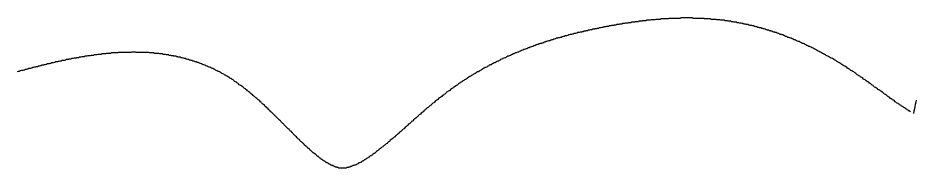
# Model space of a CAD drawing. Header units: millimetres. Extents: x 111 to 2999, y 81 to 1941.
# Drawn here: x 1010.76 to 1029.74, y 470.44 to 473.61 of the extents above; entities that cross this region are included whole.
import ezdxf

# ---------------------------------------------------------------- set-up
doc = ezdxf.new("R2010")
doc.units = ezdxf.units.MM

msp = doc.modelspace()

# ---------------------------------------------------------------- linework, layer by layer
for points in [[(1029.62, 471.633, 0), (1029.6, 471.643, 0), (1029.59, 471.643, 0), (1029.58, 471.653, 0), (1029.56, 471.663, 0), (1029.55, 471.673, 0), (1029.54, 471.683, 0), (1029.52, 471.693, 0), (1029.51, 471.703, 0), (1029.49, 471.713, 0), (1029.48, 471.723, 0), (1029.46, 471.733, 0), (1029.45, 471.743, 0), (1029.43, 471.753, 0), (1029.42, 471.763, 0), (1029.4, 471.773, 0), (1029.39, 471.783, 0), (1029.37, 471.793, 0), (1029.36, 471.803, 0), (1029.34, 471.813, 0), (1029.32, 471.823, 0), (1029.31, 471.833, 0), (1029.29, 471.843, 0), (1029.28, 471.863, 0), (1029.26, 471.873, 0), (1029.24, 471.883, 0), (1029.23, 471.893, 0), (1029.21, 471.903, 0), (1029.19, 471.913, 0), (1029.18, 471.933, 0), (1029.16, 471.943, 0), (1029.14, 471.953, 0), (1029.13, 471.963, 0), (1029.11, 471.983, 0), (1029.09, 471.993, 0), (1029.07, 472.003, 0), (1029.06, 472.013, 0), (1029.04, 472.033, 0), (1029.02, 472.043, 0), (1029.01, 472.053, 0), (1028.99, 472.063, 0), (1028.97, 472.083, 0), (1028.95, 472.093, 0), (1028.93, 472.103, 0), (1028.92, 472.113, 0), (1028.9, 472.133, 0), (1028.88, 472.143, 0), (1028.86, 472.153, 0), (1028.84, 472.173, 0), (1028.83, 472.183, 0), (1028.81, 472.193, 0), (1028.79, 472.213, 0), (1028.77, 472.223, 0), (1028.75, 472.233, 0), (1028.74, 472.253, 0), (1028.72, 472.263, 0), (1028.7, 472.273, 0), (1028.68, 472.283, 0), (1028.66, 472.303, 0), (1028.64, 472.313, 0), (1028.62, 472.323, 0), (1028.61, 472.343, 0), (1028.59, 472.353, 0), (1028.57, 472.363, 0), (1028.55, 472.383, 0), (1028.53, 472.393, 0), (1028.51, 472.403, 0), (1028.49, 472.413, 0), (1028.47, 472.433, 0), (1028.46, 472.443, 0), (1028.44, 472.453, 0), (1028.42, 472.473, 0), (1028.4, 472.483, 0), (1028.38, 472.493, 0), (1028.36, 472.503, 0), (1028.34, 472.523, 0), (1028.32, 472.533, 0), (1028.3, 472.543, 0), (1028.29, 472.553, 0), (1028.27, 472.573, 0), (1028.25, 472.583, 0), (1028.23, 472.593, 0), (1028.21, 472.603, 0), (1028.19, 472.613, 0), (1028.17, 472.633, 0), (1028.15, 472.643, 0), (1028.14, 472.653, 0), (1028.12, 472.663, 0), (1028.1, 472.673, 0), (1028.08, 472.683, 0), (1028.06, 472.693, 0), (1028.04, 472.713, 0), (1028.02, 472.723, 0), (1028, 472.733, 0), (1027.99, 472.743, 0), (1027.97, 472.753, 0), (1027.95, 472.763, 0), (1027.93, 472.773, 0), (1027.91, 472.783, 0), (1027.89, 472.793, 0), (1027.87, 472.803, 0), (1027.85, 472.813, 0), (1027.84, 472.823, 0), (1027.82, 472.833, 0), (1027.8, 472.843, 0), (1027.78, 472.853, 0), (1027.76, 472.863, 0), (1027.74, 472.873, 0), (1027.73, 472.883, 0), (1027.71, 472.893, 0), (1027.69, 472.903, 0), (1027.67, 472.913, 0), (1027.65, 472.923, 0), (1027.63, 472.933, 0), (1027.61, 472.943, 0), (1027.6, 472.953, 0), (1027.58, 472.963, 0), (1027.56, 472.973, 0), (1027.54, 472.983, 0), (1027.52, 472.993, 0), (1027.5, 473.003, 0), (1027.49, 473.013, 0), (1027.47, 473.013, 0), (1027.45, 473.023, 0), (1027.43, 473.033, 0), (1027.41, 473.043, 0), (1027.39, 473.053, 0), (1027.38, 473.063, 0), (1027.36, 473.073, 0), (1027.34, 473.073, 0), (1027.32, 473.083, 0), (1027.3, 473.093, 0), (1027.29, 473.103, 0), (1027.27, 473.113, 0), (1027.25, 473.113, 0), (1027.23, 473.123, 0), (1027.21, 473.133, 0), (1027.19, 473.143, 0), (1027.18, 473.153, 0), (1027.16, 473.153, 0), (1027.14, 473.163, 0), (1027.12, 473.173, 0), (1027.1, 473.183, 0), (1027.09, 473.183, 0), (1027.07, 473.193, 0), (1027.05, 473.203, 0), (1027.03, 473.203, 0), (1027.01, 473.213, 0), (1027, 473.223, 0), (1026.98, 473.223, 0), (1026.96, 473.233, 0), (1026.94, 473.243, 0), (1026.92, 473.253, 0), (1026.91, 473.253, 0), (1026.89, 473.263, 0), (1026.87, 473.263, 0), (1026.85, 473.273, 0), (1026.83, 473.283, 0), (1026.82, 473.283, 0), (1026.8, 473.293, 0), (1026.78, 473.303, 0), (1026.76, 473.303, 0), (1026.75, 473.313, 0), (1026.73, 473.313, 0), (1026.71, 473.323, 0), (1026.69, 473.333, 0), (1026.67, 473.333, 0), (1026.66, 473.343, 0), (1026.64, 473.343, 0), (1026.62, 473.353, 0), (1026.6, 473.353, 0), (1026.59, 473.363, 0), (1026.57, 473.363, 0), (1026.55, 473.373, 0), (1026.53, 473.383, 0), (1026.51, 473.383, 0), (1026.5, 473.393, 0), (1026.48, 473.393, 0), (1026.46, 473.403, 0), (1026.44, 473.403, 0), (1026.43, 473.403, 0), (1026.41, 473.413, 0), (1026.39, 473.413, 0), (1026.37, 473.423, 0), (1026.36, 473.423, 0), (1026.34, 473.433, 0), (1026.32, 473.433, 0), (1026.3, 473.443, 0), (1026.29, 473.443, 0), (1026.27, 473.453, 0), (1026.25, 473.453, 0), (1026.23, 473.453, 0), (1026.22, 473.463, 0), (1026.2, 473.463, 0), (1026.18, 473.473, 0), (1026.16, 473.473, 0), (1026.15, 473.473, 0), (1026.13, 473.483, 0), (1026.11, 473.483, 0), (1026.09, 473.483, 0), (1026.08, 473.493, 0), (1026.06, 473.493, 0), (1026.04, 473.503, 0), (1026.02, 473.503, 0), (1026.01, 473.503, 0), (1025.99, 473.513, 0), (1025.97, 473.513, 0), (1025.95, 473.513, 0), (1025.94, 473.523, 0), (1025.92, 473.523, 0), (1025.9, 473.523, 0), (1025.89, 473.523, 0), (1025.87, 473.533, 0), (1025.85, 473.533, 0), (1025.83, 473.533, 0), (1025.82, 473.543, 0), (1025.8, 473.543, 0), (1025.78, 473.543, 0), (1025.77, 473.543, 0), (1025.75, 473.553, 0), (1025.73, 473.553, 0), (1025.71, 473.553, 0), (1025.7, 473.553, 0), (1025.68, 473.563, 0), (1025.66, 473.563, 0), (1025.65, 473.563, 0), (1025.63, 473.563, 0), (1025.61, 473.563, 0), (1025.59, 473.573, 0), (1025.58, 473.573, 0), (1025.56, 473.573, 0), (1025.54, 473.573, 0), (1025.53, 473.573, 0), (1025.51, 473.583, 0), (1025.49, 473.583, 0), (1025.48, 473.583, 0), (1025.46, 473.583, 0), (1025.44, 473.583, 0), (1025.42, 473.583, 0), (1025.41, 473.583, 0), (1025.39, 473.593, 0), (1025.37, 473.593, 0), (1025.36, 473.593, 0), (1025.34, 473.593, 0), (1025.32, 473.593, 0), (1025.31, 473.593, 0), (1025.29, 473.593, 0), (1025.27, 473.593, 0), (1025.26, 473.603, 0), (1025.24, 473.603, 0), (1025.22, 473.603, 0), (1025.21, 473.603, 0), (1025.19, 473.603, 0), (1025.17, 473.603, 0), (1025.16, 473.603, 0), (1025.14, 473.603, 0), (1025.12, 473.603, 0), (1025.11, 473.603, 0), (1025.09, 473.603, 0), (1025.07, 473.603, 0), (1025.06, 473.603, 0), (1025.04, 473.603, 0), (1025.02, 473.603, 0), (1025.01, 473.613, 0), (1024.99, 473.613, 0), (1024.97, 473.613, 0), (1024.96, 473.613, 0), (1024.94, 473.613, 0), (1024.92, 473.613, 0), (1024.91, 473.613, 0), (1024.89, 473.613, 0), (1024.87, 473.613, 0), (1024.86, 473.613, 0), (1024.84, 473.613, 0), (1024.82, 473.613, 0), (1024.81, 473.613, 0), (1024.79, 473.613, 0), (1024.77, 473.613, 0), (1024.76, 473.603, 0), (1024.74, 473.603, 0), (1024.72, 473.603, 0), (1024.71, 473.603, 0), (1024.69, 473.603, 0), (1024.68, 473.603, 0), (1024.66, 473.603, 0), (1024.64, 473.603, 0), (1024.63, 473.603, 0), (1024.61, 473.603, 0), (1024.59, 473.603, 0), (1024.58, 473.603, 0), (1024.56, 473.603, 0), (1024.54, 473.603, 0), (1024.53, 473.603, 0), (1024.51, 473.603, 0), (1024.5, 473.593, 0), (1024.48, 473.593, 0), (1024.46, 473.593, 0), (1024.45, 473.593, 0), (1024.43, 473.593, 0), (1024.41, 473.593, 0), (1024.4, 473.593, 0), (1024.38, 473.593, 0), (1024.37, 473.593, 0), (1024.35, 473.593, 0), (1024.33, 473.583, 0), (1024.32, 473.583, 0), (1024.3, 473.583, 0), (1024.28, 473.583, 0), (1024.27, 473.583, 0), (1024.25, 473.583, 0), (1024.24, 473.583, 0), (1024.22, 473.573, 0), (1024.2, 473.573, 0), (1024.19, 473.573, 0), (1024.17, 473.573, 0), (1024.16, 473.573, 0), (1024.14, 473.573, 0), (1024.12, 473.563, 0), (1024.11, 473.563, 0), (1024.09, 473.563, 0), (1024.08, 473.563, 0), (1024.06, 473.563, 0), (1024.04, 473.563, 0), (1024.03, 473.553, 0), (1024.01, 473.553, 0), (1024, 473.553, 0), (1023.98, 473.553, 0), (1023.96, 473.553, 0), (1023.95, 473.543, 0), (1023.93, 473.543, 0), (1023.92, 473.543, 0), (1023.9, 473.543, 0), (1023.88, 473.543, 0), (1023.87, 473.533, 0), (1023.85, 473.533, 0), (1023.84, 473.533, 0), (1023.82, 473.533, 0), (1023.8, 473.533, 0), (1023.79, 473.523, 0), (1023.77, 473.523, 0), (1023.76, 473.523, 0), (1023.74, 473.523, 0), (1023.73, 473.523, 0), (1023.71, 473.513, 0), (1023.69, 473.513, 0), (1023.68, 473.513, 0), (1023.66, 473.513, 0), (1023.65, 473.503, 0), (1023.63, 473.503, 0), (1023.62, 473.503, 0), (1023.6, 473.503, 0), (1023.58, 473.493, 0), (1023.57, 473.493, 0), (1023.55, 473.493, 0), (1023.54, 473.493, 0), (1023.52, 473.483, 0), (1023.51, 473.483, 0), (1023.49, 473.483, 0), (1023.47, 473.483, 0), (1023.46, 473.473, 0), (1023.44, 473.473, 0), (1023.43, 473.473, 0), (1023.41, 473.473, 0), (1023.4, 473.463, 0), (1023.38, 473.463, 0), (1023.36, 473.463, 0), (1023.35, 473.453, 0), (1023.33, 473.453, 0), (1023.32, 473.453, 0), (1023.3, 473.453, 0), (1023.29, 473.443, 0), (1023.27, 473.443, 0), (1023.25, 473.443, 0), (1023.24, 473.433, 0), (1023.22, 473.433, 0), (1023.21, 473.433, 0), (1023.19, 473.433, 0), (1023.18, 473.423, 0), (1023.16, 473.423, 0), (1023.14, 473.423, 0), (1023.13, 473.413, 0), (1023.11, 473.413, 0), (1023.1, 473.413, 0), (1023.08, 473.403, 0), (1023.06, 473.403, 0), (1023.05, 473.403, 0), (1023.03, 473.393, 0), (1023.02, 473.393, 0), (1023, 473.393, 0), (1022.99, 473.383, 0), (1022.97, 473.383, 0), (1022.95, 473.383, 0), (1022.94, 473.373, 0), (1022.92, 473.373, 0), (1022.91, 473.373, 0), (1022.89, 473.363, 0), (1022.88, 473.363, 0), (1022.86, 473.363, 0), (1022.84, 473.353, 0), (1022.83, 473.353, 0), (1022.81, 473.353, 0), (1022.8, 473.343, 0), (1022.78, 473.343, 0), (1022.76, 473.343, 0), (1022.75, 473.333, 0), (1022.73, 473.333, 0), (1022.72, 473.333, 0), (1022.7, 473.323, 0), (1022.68, 473.323, 0), (1022.67, 473.313, 0), (1022.65, 473.313, 0), (1022.64, 473.313, 0), (1022.62, 473.303, 0), (1022.6, 473.303, 0), (1022.59, 473.303, 0), (1022.57, 473.293, 0), (1022.56, 473.293, 0), (1022.54, 473.283, 0), (1022.53, 473.283, 0), (1022.51, 473.283, 0), (1022.49, 473.273, 0), (1022.48, 473.273, 0), (1022.46, 473.263, 0), (1022.45, 473.263, 0), (1022.43, 473.263, 0), (1022.41, 473.253, 0), (1022.4, 473.253, 0), (1022.38, 473.243, 0), (1022.37, 473.243, 0), (1022.35, 473.233, 0), (1022.33, 473.233, 0), (1022.32, 473.233, 0), (1022.3, 473.223, 0), (1022.29, 473.223, 0), (1022.27, 473.213, 0), (1022.25, 473.213, 0), (1022.24, 473.203, 0), (1022.22, 473.203, 0), (1022.2, 473.193, 0), (1022.19, 473.193, 0), (1022.17, 473.193, 0), (1022.16, 473.183, 0), (1022.14, 473.183, 0), (1022.12, 473.173, 0), (1022.11, 473.173, 0), (1022.09, 473.163, 0), (1022.08, 473.163, 0), (1022.06, 473.153, 0), (1022.04, 473.153, 0), (1022.03, 473.143, 0), (1022.01, 473.143, 0), (1022, 473.133, 0), (1021.98, 473.133, 0), (1021.96, 473.123, 0), (1021.95, 473.123, 0), (1021.93, 473.113, 0), (1021.92, 473.113, 0), (1021.9, 473.103, 0), (1021.88, 473.103, 0), (1021.87, 473.093, 0), (1021.85, 473.083, 0), (1021.83, 473.083, 0), (1021.82, 473.073, 0), (1021.8, 473.073, 0), (1021.79, 473.063, 0), (1021.77, 473.063, 0), (1021.75, 473.053, 0), (1021.74, 473.053, 0), (1021.72, 473.043, 0), (1021.71, 473.043, 0), (1021.69, 473.033, 0), (1021.67, 473.023, 0), (1021.66, 473.023, 0), (1021.64, 473.013, 0), (1021.63, 473.013, 0), (1021.61, 473.003, 0), (1021.59, 472.993, 0), (1021.58, 472.993, 0), (1021.56, 472.983, 0), (1021.54, 472.983, 0), (1021.53, 472.973, 0), (1021.51, 472.963, 0), (1021.5, 472.963, 0), (1021.48, 472.953, 0), (1021.46, 472.943, 0), (1021.45, 472.943, 0), (1021.43, 472.933, 0), (1021.42, 472.933, 0), (1021.4, 472.923, 0), (1021.38, 472.913, 0), (1021.37, 472.913, 0), (1021.35, 472.903, 0), (1021.34, 472.893, 0), (1021.32, 472.893, 0), (1021.3, 472.883, 0), (1021.29, 472.873, 0), (1021.27, 472.873, 0), (1021.25, 472.863, 0), (1021.24, 472.853, 0), (1021.22, 472.853, 0), (1021.21, 472.843, 0), (1021.19, 472.833, 0), (1021.17, 472.823, 0), (1021.16, 472.823, 0), (1021.14, 472.813, 0), (1021.13, 472.803, 0), (1021.11, 472.803, 0), (1021.09, 472.793, 0), (1021.08, 472.783, 0), (1021.06, 472.773, 0), (1021.05, 472.773, 0), (1021.03, 472.763, 0), (1021.01, 472.753, 0), (1021, 472.743, 0), (1020.98, 472.743, 0), (1020.96, 472.733, 0), (1020.95, 472.723, 0), (1020.93, 472.713, 0), (1020.92, 472.703, 0), (1020.9, 472.703, 0), (1020.88, 472.693, 0), (1020.87, 472.683, 0), (1020.85, 472.673, 0), (1020.84, 472.663, 0), (1020.82, 472.663, 0), (1020.8, 472.653, 0), (1020.79, 472.643, 0), (1020.77, 472.633, 0), (1020.76, 472.623, 0), (1020.74, 472.623, 0), (1020.72, 472.613, 0), (1020.71, 472.603, 0), (1020.69, 472.593, 0), (1020.68, 472.583, 0), (1020.66, 472.573, 0), (1020.64, 472.563, 0), (1020.63, 472.563, 0), (1020.61, 472.553, 0), (1020.6, 472.543, 0), (1020.58, 472.533, 0), (1020.56, 472.523, 0), (1020.55, 472.513, 0), (1020.53, 472.503, 0), (1020.52, 472.493, 0), (1020.5, 472.483, 0), (1020.49, 472.473, 0), (1020.47, 472.473, 0), (1020.45, 472.463, 0), (1020.44, 472.453, 0), (1020.42, 472.443, 0), (1020.41, 472.433, 0), (1020.39, 472.423, 0), (1020.37, 472.413, 0), (1020.36, 472.403, 0), (1020.34, 472.393, 0), (1020.33, 472.383, 0), (1020.31, 472.373, 0), (1020.29, 472.363, 0), (1020.28, 472.353, 0), (1020.26, 472.343, 0), (1020.25, 472.333, 0), (1020.23, 472.323, 0), (1020.22, 472.313, 0), (1020.2, 472.303, 0), (1020.18, 472.293, 0), (1020.17, 472.283, 0), (1020.15, 472.273, 0), (1020.14, 472.263, 0), (1020.12, 472.253, 0), (1020.11, 472.243, 0), (1020.09, 472.233, 0), (1020.07, 472.223, 0), (1020.06, 472.213, 0), (1020.04, 472.193, 0), (1020.03, 472.183, 0), (1020.01, 472.173, 0), (1020, 472.163, 0), (1019.98, 472.153, 0), (1019.96, 472.143, 0), (1019.95, 472.133, 0), (1019.93, 472.123, 0), (1019.92, 472.113, 0), (1019.9, 472.103, 0), (1019.89, 472.083, 0), (1019.87, 472.073, 0), (1019.85, 472.063, 0), (1019.84, 472.053, 0), (1019.82, 472.043, 0), (1019.81, 472.033, 0), (1019.79, 472.013, 0), (1019.78, 472.003, 0), (1019.76, 471.993, 0), (1019.75, 471.983, 0), (1019.73, 471.973, 0), (1019.72, 471.953, 0), (1019.7, 471.943, 0), (1019.68, 471.933, 0), (1019.67, 471.923, 0), (1019.65, 471.913, 0), (1019.64, 471.893, 0), (1019.62, 471.883, 0), (1019.61, 471.873, 0), (1019.59, 471.863, 0), (1019.58, 471.853, 0), (1019.56, 471.833, 0), (1019.55, 471.823, 0), (1019.53, 471.813, 0), (1019.52, 471.803, 0), (1019.5, 471.783, 0), (1019.49, 471.773, 0), (1019.47, 471.763, 0), (1019.46, 471.753, 0), (1019.44, 471.733, 0), (1019.43, 471.723, 0), (1019.41, 471.713, 0), (1019.4, 471.703, 0), (1019.38, 471.683, 0), (1019.37, 471.673, 0), (1019.35, 471.663, 0), (1019.34, 471.653, 0), (1019.33, 471.633, 0), (1019.31, 471.623, 0), (1019.3, 471.613, 0), (1019.28, 471.603, 0), (1019.27, 471.583, 0), (1019.25, 471.573, 0), (1019.24, 471.563, 0), (1019.22, 471.543, 0), (1019.21, 471.533, 0), (1019.2, 471.523, 0), (1019.18, 471.513, 0), (1019.17, 471.493, 0), (1019.15, 471.483, 0), (1019.14, 471.473, 0), (1019.12, 471.463, 0), (1019.11, 471.443, 0), (1019.1, 471.433, 0), (1019.08, 471.423, 0), (1019.07, 471.413, 0), (1019.05, 471.393, 0), (1019.04, 471.383, 0), (1019.03, 471.373, 0), (1019.01, 471.363, 0), (1019, 471.343, 0), (1018.98, 471.333, 0), (1018.97, 471.323, 0), (1018.96, 471.313, 0), (1018.94, 471.303, 0), (1018.93, 471.283, 0), (1018.92, 471.273, 0), (1018.9, 471.263, 0), (1018.89, 471.253, 0), (1018.87, 471.233, 0), (1018.86, 471.223, 0), (1018.85, 471.213, 0), (1018.83, 471.203, 0), (1018.82, 471.193, 0), (1018.81, 471.173, 0), (1018.79, 471.163, 0), (1018.78, 471.153, 0), (1018.77, 471.143, 0), (1018.75, 471.133, 0), (1018.74, 471.123, 0), (1018.73, 471.103, 0), (1018.71, 471.093, 0), (1018.7, 471.083, 0), (1018.69, 471.073, 0), (1018.67, 471.063, 0), (1018.66, 471.053, 0), (1018.65, 471.043, 0), (1018.63, 471.033, 0), (1018.62, 471.013, 0), (1018.61, 471.003, 0), (1018.59, 470.993, 0), (1018.58, 470.983, 0), (1018.57, 470.973, 0), (1018.56, 470.963, 0), (1018.54, 470.953, 0), (1018.53, 470.943, 0), (1018.52, 470.933, 0), (1018.51, 470.923, 0), (1018.49, 470.913, 0), (1018.48, 470.903, 0), (1018.47, 470.893, 0), (1018.45, 470.883, 0), (1018.44, 470.873, 0), (1018.43, 470.863, 0), (1018.42, 470.853, 0), (1018.4, 470.843, 0), (1018.39, 470.833, 0), (1018.38, 470.823, 0), (1018.37, 470.813, 0), (1018.36, 470.803, 0), (1018.34, 470.793, 0), (1018.33, 470.783, 0), (1018.32, 470.773, 0), (1018.31, 470.763, 0), (1018.3, 470.753, 0), (1018.28, 470.753, 0), (1018.27, 470.743, 0), (1018.26, 470.733, 0), (1018.25, 470.723, 0), (1018.24, 470.713, 0), (1018.23, 470.703, 0), (1018.21, 470.703, 0), (1018.2, 470.693, 0), (1018.19, 470.683, 0), (1018.18, 470.673, 0), (1018.17, 470.663, 0), (1018.16, 470.663, 0), (1018.15, 470.653, 0), (1018.13, 470.643, 0), (1018.12, 470.633, 0), (1018.11, 470.633, 0), (1018.1, 470.623, 0), (1018.09, 470.613, 0), (1018.08, 470.613, 0), (1018.07, 470.603, 0), (1018.06, 470.593, 0), (1018.05, 470.593, 0), (1018.04, 470.583, 0), (1018.03, 470.583, 0), (1018.02, 470.573, 0), (1018.01, 470.563, 0), (1018, 470.563, 0), (1017.98, 470.553, 0), (1017.97, 470.553, 0), (1017.96, 470.543, 0), (1017.95, 470.543, 0), (1017.95, 470.533, 0), (1017.94, 470.533, 0), (1017.93, 470.523, 0), (1017.92, 470.523, 0), (1017.91, 470.513, 0), (1017.9, 470.513, 0), (1017.89, 470.503, 0), (1017.88, 470.503, 0), (1017.87, 470.503, 0), (1017.86, 470.493, 0), (1017.85, 470.493, 0), (1017.84, 470.493, 0), (1017.83, 470.483, 0), (1017.83, 470.483, 0), (1017.82, 470.483, 0), (1017.81, 470.473, 0), (1017.8, 470.473, 0), (1017.79, 470.473, 0), (1017.78, 470.463, 0), (1017.78, 470.463, 0), (1017.77, 470.463, 0), (1017.76, 470.463, 0), (1017.75, 470.463, 0), (1017.75, 470.453, 0), (1017.74, 470.453, 0), (1017.73, 470.453, 0), (1017.72, 470.453, 0), (1017.72, 470.453, 0), (1017.71, 470.453, 0), (1017.7, 470.443, 0), (1017.7, 470.443, 0), (1017.69, 470.443, 0), (1017.68, 470.443, 0), (1017.68, 470.443, 0), (1017.67, 470.443, 0), (1017.66, 470.443, 0), (1017.66, 470.443, 0), (1017.65, 470.443, 0), (1017.65, 470.443, 0), (1017.64, 470.443, 0), (1017.63, 470.443, 0), (1017.63, 470.443, 0), (1017.62, 470.443, 0), (1017.62, 470.443, 0), (1017.61, 470.443, 0), (1017.61, 470.443, 0), (1017.6, 470.443, 0), (1017.6, 470.443, 0), (1017.59, 470.443, 0), (1017.59, 470.443, 0), (1017.58, 470.443, 0), (1017.57, 470.443, 0), (1017.57, 470.443, 0), (1017.56, 470.443, 0), (1017.56, 470.443, 0), (1017.55, 470.443, 0), (1017.55, 470.443, 0), (1017.54, 470.443, 0), (1017.53, 470.453, 0), (1017.53, 470.453, 0), (1017.52, 470.453, 0), (1017.52, 470.453, 0), (1017.51, 470.453, 0), (1017.5, 470.453, 0), (1017.5, 470.463, 0), (1017.49, 470.463, 0), (1017.48, 470.463, 0), (1017.48, 470.463, 0), (1017.47, 470.463, 0), (1017.46, 470.473, 0), (1017.45, 470.473, 0), (1017.45, 470.473, 0), (1017.44, 470.483, 0), (1017.43, 470.483, 0), (1017.42, 470.483, 0), (1017.42, 470.493, 0), (1017.41, 470.493, 0), (1017.4, 470.493, 0), (1017.39, 470.503, 0), (1017.38, 470.503, 0), (1017.38, 470.503, 0), (1017.37, 470.513, 0), (1017.36, 470.513, 0), (1017.35, 470.523, 0), (1017.34, 470.523, 0), (1017.33, 470.533, 0), (1017.33, 470.533, 0), (1017.32, 470.543, 0), (1017.31, 470.543, 0), (1017.3, 470.553, 0), (1017.29, 470.553, 0), (1017.28, 470.563, 0), (1017.27, 470.563, 0), (1017.26, 470.573, 0), (1017.25, 470.583, 0), (1017.24, 470.583, 0), (1017.23, 470.593, 0), (1017.22, 470.603, 0), (1017.21, 470.603, 0), (1017.2, 470.613, 0), (1017.19, 470.623, 0), (1017.18, 470.623, 0), (1017.17, 470.633, 0), (1017.16, 470.643, 0), (1017.15, 470.653, 0), (1017.14, 470.653, 0), (1017.13, 470.663, 0), (1017.12, 470.673, 0), (1017.11, 470.683, 0), (1017.1, 470.683, 0), (1017.09, 470.693, 0), (1017.08, 470.703, 0), (1017.07, 470.713, 0), (1017.06, 470.723, 0), (1017.05, 470.733, 0), (1017.04, 470.743, 0), (1017.03, 470.743, 0), (1017.02, 470.753, 0), (1017, 470.763, 0), (1016.99, 470.773, 0), (1016.98, 470.783, 0), (1016.97, 470.793, 0), (1016.96, 470.803, 0), (1016.95, 470.813, 0), (1016.94, 470.823, 0), (1016.93, 470.833, 0), (1016.92, 470.843, 0), (1016.9, 470.853, 0), (1016.89, 470.863, 0), (1016.88, 470.873, 0), (1016.87, 470.883, 0), (1016.86, 470.893, 0), (1016.85, 470.903, 0), (1016.84, 470.913, 0), (1016.82, 470.923, 0), (1016.81, 470.933, 0), (1016.8, 470.953, 0), (1016.79, 470.963, 0), (1016.78, 470.973, 0), (1016.77, 470.983, 0), (1016.75, 470.993, 0), (1016.74, 471.003, 0), (1016.73, 471.013, 0), (1016.72, 471.023, 0), (1016.71, 471.043, 0), (1016.69, 471.053, 0), (1016.68, 471.063, 0), (1016.67, 471.073, 0), (1016.66, 471.083, 0), (1016.65, 471.103, 0), (1016.63, 471.113, 0), (1016.62, 471.123, 0), (1016.61, 471.133, 0), (1016.6, 471.143, 0), (1016.58, 471.163, 0), (1016.57, 471.173, 0), (1016.56, 471.183, 0), (1016.55, 471.193, 0), (1016.54, 471.213, 0), (1016.52, 471.223, 0), (1016.51, 471.233, 0), (1016.5, 471.243, 0), (1016.49, 471.263, 0), (1016.47, 471.273, 0), (1016.46, 471.283, 0), (1016.45, 471.293, 0), (1016.43, 471.313, 0), (1016.42, 471.323, 0), (1016.41, 471.333, 0), (1016.4, 471.343, 0), (1016.38, 471.363, 0), (1016.37, 471.373, 0), (1016.36, 471.383, 0), (1016.34, 471.403, 0), (1016.33, 471.413, 0), (1016.32, 471.423, 0), (1016.31, 471.443, 0), (1016.29, 471.453, 0), (1016.28, 471.463, 0), (1016.27, 471.473, 0), (1016.25, 471.493, 0), (1016.24, 471.503, 0), (1016.23, 471.513, 0), (1016.21, 471.533, 0), (1016.2, 471.543, 0), (1016.19, 471.553, 0), (1016.17, 471.573, 0), (1016.16, 471.583, 0), (1016.15, 471.593, 0), (1016.13, 471.613, 0), (1016.12, 471.623, 0), (1016.1, 471.633, 0), (1016.09, 471.653, 0), (1016.08, 471.663, 0), (1016.06, 471.673, 0), (1016.05, 471.693, 0), (1016.04, 471.703, 0), (1016.02, 471.713, 0), (1016.01, 471.733, 0), (1015.99, 471.743, 0), (1015.98, 471.753, 0), (1015.97, 471.773, 0), (1015.95, 471.783, 0), (1015.94, 471.793, 0), (1015.92, 471.803, 0), (1015.91, 471.823, 0), (1015.9, 471.833, 0), (1015.88, 471.843, 0), (1015.87, 471.863, 0), (1015.85, 471.873, 0), (1015.84, 471.883, 0), (1015.82, 471.903, 0), (1015.81, 471.913, 0), (1015.79, 471.923, 0), (1015.78, 471.933, 0), (1015.76, 471.953, 0), (1015.75, 471.963, 0), (1015.73, 471.973, 0), (1015.72, 471.993, 0), (1015.7, 472.003, 0), (1015.69, 472.013, 0), (1015.67, 472.023, 0), (1015.66, 472.043, 0), (1015.64, 472.053, 0), (1015.63, 472.063, 0), (1015.61, 472.073, 0), (1015.6, 472.093, 0), (1015.58, 472.103, 0), (1015.57, 472.113, 0), (1015.55, 472.123, 0), (1015.54, 472.133, 0), (1015.52, 472.153, 0), (1015.5, 472.163, 0), (1015.49, 472.173, 0), (1015.47, 472.183, 0), (1015.46, 472.193, 0), (1015.44, 472.203, 0), (1015.42, 472.223, 0), (1015.41, 472.233, 0), (1015.39, 472.243, 0), (1015.38, 472.253, 0), (1015.36, 472.263, 0), (1015.34, 472.273, 0), (1015.33, 472.283, 0), (1015.31, 472.303, 0), (1015.29, 472.313, 0), (1015.28, 472.323, 0), (1015.26, 472.333, 0), (1015.24, 472.343, 0), (1015.23, 472.353, 0), (1015.21, 472.363, 0), (1015.19, 472.373, 0), (1015.18, 472.383, 0), (1015.16, 472.393, 0), (1015.14, 472.403, 0), (1015.13, 472.413, 0), (1015.11, 472.423, 0), (1015.09, 472.433, 0), (1015.07, 472.443, 0), (1015.06, 472.453, 0), (1015.04, 472.463, 0), (1015.02, 472.473, 0), (1015.01, 472.483, 0), (1014.99, 472.483, 0), (1014.97, 472.493, 0), (1014.95, 472.503, 0), (1014.94, 472.513, 0), (1014.92, 472.523, 0), (1014.9, 472.533, 0), (1014.88, 472.543, 0), (1014.87, 472.543, 0), (1014.85, 472.553, 0), (1014.83, 472.563, 0), (1014.81, 472.573, 0), (1014.8, 472.573, 0), (1014.78, 472.583, 0), (1014.76, 472.593, 0), (1014.74, 472.603, 0), (1014.73, 472.603, 0), (1014.71, 472.613, 0), (1014.69, 472.623, 0), (1014.67, 472.633, 0), (1014.66, 472.633, 0), (1014.64, 472.643, 0), (1014.62, 472.653, 0), (1014.6, 472.653, 0), (1014.59, 472.663, 0), (1014.57, 472.673, 0), (1014.55, 472.673, 0), (1014.53, 472.683, 0), (1014.51, 472.683, 0), (1014.5, 472.693, 0), (1014.48, 472.703, 0), (1014.46, 472.703, 0), (1014.44, 472.713, 0), (1014.42, 472.713, 0), (1014.41, 472.723, 0), (1014.39, 472.723, 0), (1014.37, 472.733, 0), (1014.35, 472.733, 0), (1014.33, 472.743, 0), (1014.32, 472.743, 0), (1014.3, 472.753, 0), (1014.28, 472.753, 0), (1014.26, 472.763, 0), (1014.25, 472.763, 0), (1014.23, 472.773, 0), (1014.21, 472.773, 0), (1014.19, 472.783, 0), (1014.17, 472.783, 0), (1014.15, 472.783, 0), (1014.14, 472.793, 0), (1014.12, 472.793, 0), (1014.1, 472.803, 0), (1014.08, 472.803, 0), (1014.06, 472.803, 0), (1014.05, 472.813, 0), (1014.03, 472.813, 0), (1014.01, 472.813, 0), (1013.99, 472.823, 0), (1013.97, 472.823, 0), (1013.96, 472.823, 0), (1013.94, 472.833, 0), (1013.92, 472.833, 0), (1013.9, 472.833, 0), (1013.88, 472.843, 0), (1013.87, 472.843, 0), (1013.85, 472.843, 0), (1013.83, 472.843, 0), (1013.81, 472.853, 0), (1013.79, 472.853, 0), (1013.77, 472.853, 0), (1013.76, 472.853, 0), (1013.74, 472.863, 0), (1013.72, 472.863, 0), (1013.7, 472.863, 0), (1013.68, 472.863, 0), (1013.67, 472.863, 0), (1013.65, 472.863, 0), (1013.63, 472.873, 0), (1013.61, 472.873, 0), (1013.59, 472.873, 0), (1013.57, 472.873, 0), (1013.56, 472.873, 0), (1013.54, 472.873, 0), (1013.52, 472.883, 0), (1013.5, 472.883, 0), (1013.48, 472.883, 0), (1013.47, 472.883, 0), (1013.45, 472.883, 0), (1013.43, 472.883, 0), (1013.41, 472.883, 0), (1013.39, 472.883, 0), (1013.37, 472.883, 0), (1013.36, 472.883, 0), (1013.34, 472.883, 0), (1013.32, 472.883, 0), (1013.3, 472.883, 0), (1013.28, 472.883, 0), (1013.26, 472.883, 0), (1013.25, 472.893, 0), (1013.23, 472.893, 0), (1013.21, 472.893, 0), (1013.19, 472.893, 0), (1013.17, 472.893, 0), (1013.16, 472.893, 0), (1013.14, 472.883, 0), (1013.12, 472.883, 0), (1013.1, 472.883, 0), (1013.08, 472.883, 0), (1013.06, 472.883, 0), (1013.05, 472.883, 0), (1013.03, 472.883, 0), (1013.01, 472.883, 0), (1012.99, 472.883, 0), (1012.97, 472.883, 0), (1012.96, 472.883, 0), (1012.94, 472.883, 0), (1012.92, 472.883, 0), (1012.9, 472.883, 0), (1012.88, 472.883, 0), (1012.87, 472.873, 0), (1012.85, 472.873, 0), (1012.83, 472.873, 0), (1012.81, 472.873, 0), (1012.79, 472.873, 0), (1012.77, 472.873, 0), (1012.76, 472.873, 0), (1012.74, 472.873, 0), (1012.72, 472.863, 0), (1012.7, 472.863, 0), (1012.68, 472.863, 0), (1012.67, 472.863, 0), (1012.65, 472.863, 0), (1012.63, 472.863, 0), (1012.61, 472.853, 0), (1012.59, 472.853, 0), (1012.58, 472.853, 0), (1012.56, 472.853, 0), (1012.54, 472.853, 0), (1012.52, 472.843, 0), (1012.5, 472.843, 0), (1012.49, 472.843, 0), (1012.47, 472.843, 0), (1012.45, 472.843, 0), (1012.43, 472.833, 0), (1012.41, 472.833, 0), (1012.4, 472.833, 0), (1012.38, 472.833, 0), (1012.36, 472.823, 0), (1012.34, 472.823, 0), (1012.32, 472.823, 0), (1012.31, 472.823, 0), (1012.29, 472.813, 0), (1012.27, 472.813, 0), (1012.25, 472.813, 0), (1012.24, 472.813, 0), (1012.22, 472.803, 0), (1012.2, 472.803, 0), (1012.18, 472.803, 0), (1012.16, 472.793, 0), (1012.15, 472.793, 0), (1012.13, 472.793, 0), (1012.11, 472.793, 0), (1012.09, 472.783, 0), (1012.07, 472.783, 0), (1012.06, 472.783, 0), (1012.04, 472.773, 0), (1012.02, 472.773, 0), (1012, 472.773, 0), (1011.99, 472.763, 0), (1011.97, 472.763, 0), (1011.95, 472.763, 0), (1011.93, 472.753, 0), (1011.91, 472.753, 0), (1011.9, 472.753, 0), (1011.88, 472.743, 0), (1011.86, 472.743, 0), (1011.84, 472.743, 0), (1011.83, 472.733, 0), (1011.81, 472.733, 0), (1011.79, 472.733, 0), (1011.77, 472.723, 0), (1011.76, 472.723, 0), (1011.74, 472.713, 0), (1011.72, 472.713, 0), (1011.7, 472.713, 0), (1011.68, 472.703, 0), (1011.67, 472.703, 0), (1011.65, 472.703, 0), (1011.63, 472.693, 0), (1011.61, 472.693, 0), (1011.6, 472.683, 0), (1011.58, 472.683, 0), (1011.56, 472.683, 0), (1011.54, 472.673, 0), (1011.53, 472.673, 0), (1011.51, 472.663, 0), (1011.49, 472.663, 0), (1011.47, 472.663, 0), (1011.46, 472.653, 0), (1011.44, 472.653, 0), (1011.42, 472.643, 0), (1011.4, 472.643, 0), (1011.39, 472.643, 0), (1011.37, 472.633, 0), (1011.35, 472.633, 0), (1011.33, 472.623, 0), (1011.32, 472.623, 0), (1011.3, 472.613, 0), (1011.28, 472.613, 0), (1011.27, 472.613, 0), (1011.25, 472.603, 0), (1011.23, 472.603, 0), (1011.21, 472.593, 0), (1011.2, 472.593, 0), (1011.18, 472.583, 0), (1011.16, 472.583, 0), (1011.14, 472.583, 0), (1011.13, 472.573, 0), (1011.11, 472.573, 0), (1011.09, 472.563, 0), (1011.08, 472.563, 0), (1011.06, 472.553, 0), (1011.04, 472.553, 0), (1011.02, 472.543, 0), (1011.01, 472.543, 0), (1010.99, 472.543, 0), (1010.97, 472.533, 0), (1010.96, 472.533, 0), (1010.94, 472.523, 0), (1010.92, 472.523, 0), (1010.9, 472.513, 0), (1010.89, 472.513, 0), (1010.87, 472.503, 0), (1010.85, 472.503, 0), (1010.84, 472.503, 0), (1010.82, 472.493, 0), (1010.8, 472.493, 0), (1010.79, 472.483, 0), (1010.77, 472.483, 0), (1010.75, 472.473, 0)], [(1029.74, 471.873, 0), (1029.73, 471.833, 0), (1029.72, 471.783, 0), (1029.71, 471.743, 0), (1029.7, 471.693, 0), (1029.69, 471.643, 0), (1029.68, 471.593, 0)]]:
    msp.add_polyline3d(points)

doc.saveas('drawing.dxf')
